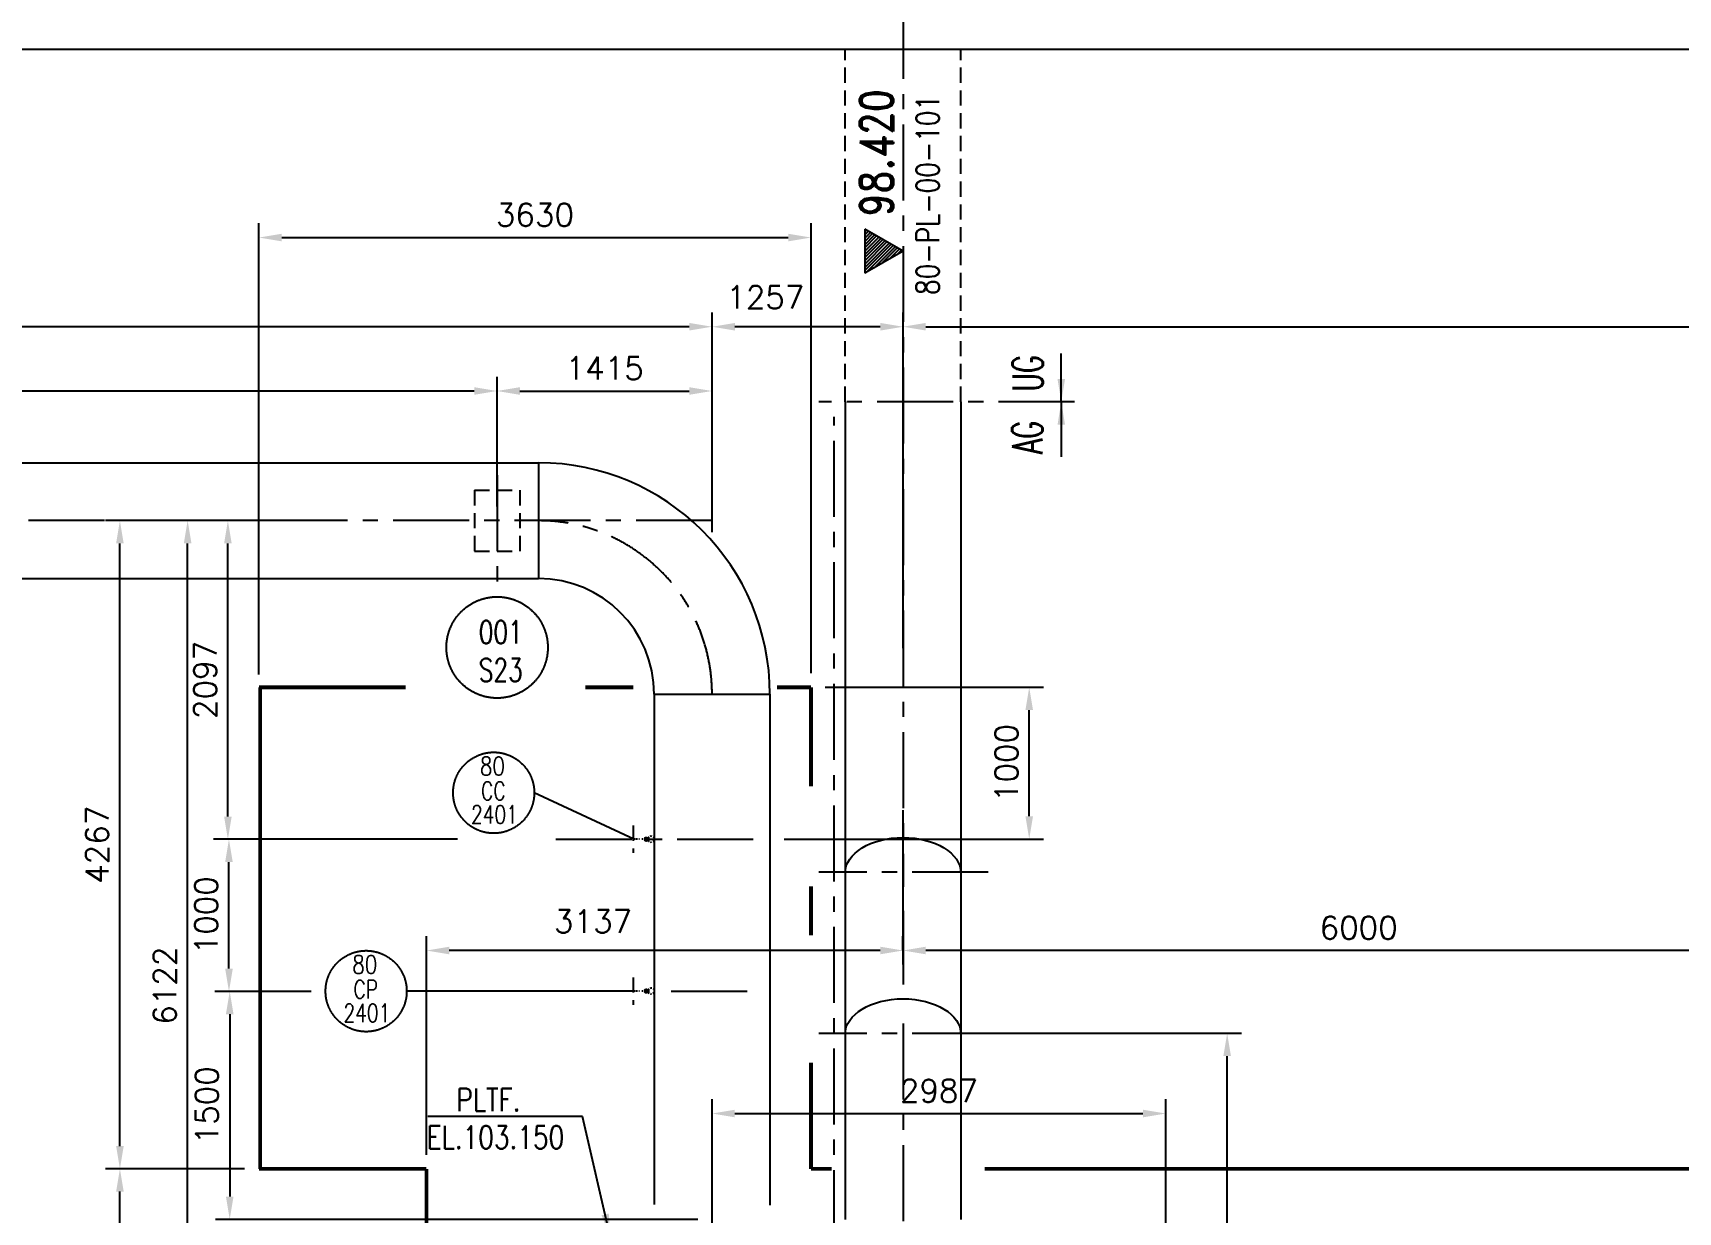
# Model space of a CAD drawing. Extents: x 278807 to 397707, y 326263 to 410363.
# Drawn here: x 334174 to 345005, y 395206 to 402968 of the extents above; entities that cross this region are included whole.
import ezdxf
from ezdxf.enums import TextEntityAlignment as Align

# ---------------------------------------------------------------- set-up
doc = ezdxf.new("R2010")
doc.units = 0
doc.header["$LTSCALE"] = 400
doc.header["$MEASUREMENT"] = 0
doc.linetypes.add('CENTER', pattern=[2, 1.25, -0.25, 0.25, -0.25])
doc.linetypes.add('HIDDEN', pattern=[0.375, 0.25, -0.125])
doc.layers.get('0').update_dxf_attribs({"linetype": 'CONTINUOUS'})
doc.layers.get('DEFPOINTS').update_dxf_attribs({"linetype": 'CONTINUOUS'})
for name, color, linetype in [('CENTRE', 1, 'CENTER'), ('PIPE124', 4, 'CONTINUOUS'), ('SURROPT', 5, 'CONTINUOUS'), ('TEXT', 3, 'CONTINUOUS'), ('WORK', 7, 'CONTINUOUS')]:
    doc.layers.add(name, color=color, linetype=linetype)
doc.styles.add('ROMANC', font='romand.shx', dxfattribs={"height": 3})
doc.styles.add('ROMANS', font='romans.shx', dxfattribs={"width": 0.9})
doc.styles.get("Standard").update_dxf_attribs({"font": 'romans.shx'})
doc.linetypes.add('FENCELINE2', pattern='A,0.25,-0.1,[132,ltypeshp.shx,S=0.1,R=0,X=-0.1,Y=0],-0.1,1', length=1.45)
doc.dimstyles.new('VIPIN', dxfattribs={"dimscale": 75, "dimtxt": 2, "dimasz": 2, "dimexe": 1.25, "dimexo": 1.25, "dimgap": 1, "dimtad": 1, "dimdec": 0, "dimtxsty": 'Standard', "dimcen": 0, "dimclrd": 1, "dimclre": 1, "dimclrt": 3, "dimadec": 0, "dimazin": 0, "dimtfac": 1, "dimtdec": 0, "dimtmove": 0, "dimatfit": 3, "dimfxl": 0, "dimtolj": 1, "dimarcsym": 0})

# ---------------------------------------------------------------- blocks, each defined once
blk = doc.blocks.new('*D84')
at = {"layer": 'DEFPOINTS', "color": 0}
for p in [(325401, 401034), (338645, 399898), (325401, 397911)]:
    blk.add_point(p, dxfattribs=at)
at = {"layer": 'WORK', "color": 1, "lineweight": -2}
for p, q in [((325401, 398004), (325401, 401128)), ((338645, 399992), (338645, 401128)), ((338495, 401034), (325551, 401034))]:
    blk.add_line(p, q, dxfattribs=at)
at = {"layer": 'WORK', "color": 1}
for points in [[(325551, 401059), (325551, 401009), (325401, 401034)], [(338495, 401059), (338495, 401009), (338645, 401034)]]:
    blk.add_solid(points, dxfattribs=at)
at = {"layer": 'WORK', "color": 3, "insert": (332842, 401184), "char_height": 150, "attachment_point": 5}
blk.add_mtext('\\A1;13244', dxfattribs=at)
blk = doc.blocks.new('*D107')
at = {"layer": 'DEFPOINTS', "color": 0}
for p in [(338645, 400611), (337230, 400063), (338645, 399587)]:
    blk.add_point(p, dxfattribs=at)
at = {"layer": 'WORK', "color": 1, "lineweight": -2}
for p, q in [((337230, 400157), (337230, 400704)), ((338645, 399681), (338645, 400704)), ((337380, 400611), (338495, 400611))]:
    blk.add_line(p, q, dxfattribs=at)
at = {"layer": 'WORK', "color": 1}
for points in [[(337380, 400636), (337380, 400586), (337230, 400611)], [(338495, 400636), (338495, 400586), (338645, 400611)]]:
    blk.add_solid(points, dxfattribs=at)
at = {"layer": 'WORK', "color": 3, "insert": (337938, 400761), "char_height": 150, "attachment_point": 5}
blk.add_mtext('\\A1;1415', dxfattribs=at)
blk = doc.blocks.new('*D117')
at = {"layer": 'DEFPOINTS', "color": 0}
for p in [(339902, 401034), (371152, 401034), (371152, 399866)]:
    blk.add_point(p, dxfattribs=at)
at = {"layer": 'WORK', "color": 1, "lineweight": -2}
for p, q in [((371152, 399960), (371152, 401128)), ((340052, 401034), (371002, 401034))]:
    blk.add_line(p, q, dxfattribs=at)
at = {"layer": 'WORK', "color": 1}
for points in [[(340052, 401059), (340052, 401009), (339902, 401034)], [(371002, 401059), (371002, 401009), (371152, 401034)]]:
    blk.add_solid(points, dxfattribs=at)
at = {"layer": 'WORK', "color": 3, "insert": (355527, 401184), "char_height": 150, "attachment_point": 5}
blk.add_mtext('\\A1;31250', dxfattribs=at)
blk = doc.blocks.new('*D118')
at = {"layer": 'DEFPOINTS', "color": 0}
for p in [(373176, 398361), (340088, 372191), (374596, 372191)]:
    blk.add_point(p, dxfattribs=at)
at = {"layer": 'WORK', "color": 1, "lineweight": -2}
for p, q in [((373270, 398361), (374689, 398361)), ((374596, 398211), (374596, 372341)), ((340181, 372191), (374689, 372191))]:
    blk.add_line(p, q, dxfattribs=at)
at = {"layer": 'WORK', "color": 1}
for points in [[(374571, 398211), (374621, 398211), (374596, 398361)], [(374571, 372341), (374621, 372341), (374596, 372191)]]:
    blk.add_solid(points, dxfattribs=at)
at = {"layer": 'WORK', "color": 3, "insert": (374446, 385276), "char_height": 150, "attachment_point": 5, "rotation": 90}
blk.add_mtext('\\A1;26170', dxfattribs=at)
blk = doc.blocks.new('*D183')
at = {"layer": 'DEFPOINTS', "color": 0}
for p in [(334747, 399758), (336157, 399758), (334747, 395491)]:
    blk.add_point(p, dxfattribs=at)
at = {"layer": 'WORK', "color": 1, "lineweight": -2}
for p, q in [((336063, 399758), (334653, 399758)), ((334747, 395641), (334747, 399608))]:
    blk.add_line(p, q, dxfattribs=at)
at = {"layer": 'WORK', "color": 1}
for points in [[(334722, 399608), (334772, 399608), (334747, 399758)], [(334722, 395641), (334772, 395641), (334747, 395491)]]:
    blk.add_solid(points, dxfattribs=at)
at = {"layer": 'WORK', "color": 3, "insert": (334597, 397624), "char_height": 150, "attachment_point": 5, "rotation": 90}
blk.add_mtext('\\A1;4267', dxfattribs=at)
blk = doc.blocks.new('*D184')
at = {"layer": 'DEFPOINTS', "color": 0}
for p in [(339906, 396383), (342036, 396383), (340154, 392408)]:
    blk.add_point(p, dxfattribs=at)
at = {"layer": 'WORK', "color": 1, "lineweight": -2}
for p, q in [((340000, 396383), (342130, 396383)), ((342036, 392558), (342036, 396233)), ((340248, 392408), (342130, 392408))]:
    blk.add_line(p, q, dxfattribs=at)
at = {"layer": 'WORK', "color": 1}
for points in [[(342011, 396233), (342061, 396233), (342036, 396383)], [(342011, 392558), (342061, 392558), (342036, 392408)]]:
    blk.add_solid(points, dxfattribs=at)
at = {"layer": 'WORK', "color": 3, "insert": (341886, 394395), "char_height": 150, "attachment_point": 5, "rotation": 90}
blk.add_mtext('\\A1;3975', dxfattribs=at)
blk = doc.blocks.new('*D185')
at = {"layer": 'DEFPOINTS', "color": 0}
for p in [(334747, 395491), (335662, 395491), (336200, 358191, -78114)]:
    blk.add_point(p, dxfattribs=at)
at = {"layer": 'WORK', "color": 1, "lineweight": -2}
for p, q in [((335568, 395491), (334653, 395491)), ((334747, 358341), (334747, 395341)), ((336106, 358191), (334653, 358191))]:
    blk.add_line(p, q, dxfattribs=at)
at = {"layer": 'WORK', "color": 1}
for points in [[(334722, 395341), (334772, 395341), (334747, 395491)], [(334722, 358341), (334772, 358341), (334747, 358191)]]:
    blk.add_solid(points, dxfattribs=at)
at = {"layer": 'WORK', "color": 3, "insert": (334597, 376841), "char_height": 150, "attachment_point": 5, "rotation": 90}
blk.add_mtext('\\A1;37300', dxfattribs=at)
blk = doc.blocks.new('*D189')
at = {"layer": 'DEFPOINTS', "color": 0}
for p in [(339902, 397945), (339902, 396928), (345902, 395491)]:
    blk.add_point(p, dxfattribs=at)
at = {"layer": 'WORK', "color": 1, "lineweight": -2}
for p, q in [((339902, 397851), (339902, 396835)), ((345752, 396928), (340052, 396928)), ((345902, 395584), (345902, 397022))]:
    blk.add_line(p, q, dxfattribs=at)
at = {"layer": 'WORK', "color": 1}
for points in [[(340052, 396953), (340052, 396903), (339902, 396928)], [(345752, 396953), (345752, 396903), (345902, 396928)]]:
    blk.add_solid(points, dxfattribs=at)
at = {"layer": 'WORK', "color": 3, "insert": (342902, 397078), "char_height": 150, "attachment_point": 5}
blk.add_mtext('\\A1;6000', dxfattribs=at)
blk = doc.blocks.new('*D190')
at = {"layer": 'DEFPOINTS', "color": 0}
for p in [(336765, 396928), (339902, 396835), (336765, 395491)]:
    blk.add_point(p, dxfattribs=at)
at = {"layer": 'WORK', "color": 1, "lineweight": -2}
for p, q in [((336765, 395584), (336765, 397022)), ((339752, 396928), (336915, 396928)), ((339902, 396928), (339902, 397022))]:
    blk.add_line(p, q, dxfattribs=at)
at = {"layer": 'WORK', "color": 1}
for points in [[(336915, 396953), (336915, 396903), (336765, 396928)], [(339752, 396953), (339752, 396903), (339902, 396928)]]:
    blk.add_solid(points, dxfattribs=at)
at = {"layer": 'WORK', "color": 3, "insert": (337862, 397120), "char_height": 150, "attachment_point": 5}
blk.add_mtext('\\A1;3137', dxfattribs=at)
blk = doc.blocks.new('*D201')
at = {"layer": 'DEFPOINTS', "color": 0}
for p in [(335193, 399758), (335358, 399758), (335561, 393635)]:
    blk.add_point(p, dxfattribs=at)
at = {"layer": 'WORK', "color": 1, "lineweight": -2}
for p, q in [((335264, 399758), (335099, 399758)), ((335193, 393785), (335193, 399608)), ((335467, 393635), (335099, 393635))]:
    blk.add_line(p, q, dxfattribs=at)
at = {"layer": 'WORK', "color": 1}
for points in [[(335168, 399608), (335218, 399608), (335193, 399758)], [(335168, 393785), (335218, 393785), (335193, 393635)]]:
    blk.add_solid(points, dxfattribs=at)
at = {"layer": 'WORK', "color": 3, "insert": (335043, 396696), "char_height": 150, "attachment_point": 5, "rotation": 90}
blk.add_mtext('\\A1;6122', dxfattribs=at)
blk = doc.blocks.new('*D207')
at = {"color": 1, "lineweight": -2}
for p, q in [((338645, 392886), (338645, 395949)), ((338795, 395855), (341482, 395855)), ((341632, 393044), (341632, 395949))]:
    blk.add_line(p, q, dxfattribs=at)
at = {"color": 1}
for points in [[(338795, 395880), (338795, 395830), (338645, 395855)], [(341482, 395880), (341482, 395830), (341632, 395855)]]:
    blk.add_solid(points, dxfattribs=at)
at = {"layer": 'DEFPOINTS', "color": 0}
for p in [(341632, 395855), (341632, 392950), (338645, 392792)]:
    blk.add_point(p, dxfattribs=at)
at = {"color": 3, "insert": (340139, 396005), "char_height": 150, "attachment_point": 5}
blk.add_mtext('\\A1;2987', dxfattribs=at)
blk = doc.blocks.new('*D217')
at = {"layer": 'DEFPOINTS', "color": 0}
for p in [(335458, 399758), (335659, 399758), (335659, 397660)]:
    blk.add_point(p, dxfattribs=at)
at = {"layer": 'WORK', "color": 1, "lineweight": -2}
for p, q in [((335565, 399758), (335364, 399758)), ((335458, 397810), (335458, 399608)), ((335565, 397660), (335364, 397660))]:
    blk.add_line(p, q, dxfattribs=at)
at = {"layer": 'WORK', "color": 1}
for points in [[(335433, 399608), (335483, 399608), (335458, 399758)], [(335433, 397810), (335483, 397810), (335458, 397660)]]:
    blk.add_solid(points, dxfattribs=at)
at = {"layer": 'WORK', "color": 3, "insert": (335308, 398709), "char_height": 150, "attachment_point": 5, "rotation": 90}
blk.add_mtext('\\A1;2097', dxfattribs=at)
blk = doc.blocks.new('*D218')
at = {"layer": 'DEFPOINTS', "color": 0}
for p in [(336101, 396659), (335470, 395158), (338645, 395158)]:
    blk.add_point(p, dxfattribs=at)
at = {"layer": 'WORK', "color": 1, "lineweight": -2}
for p, q in [((336007, 396659), (335376, 396659)), ((335470, 396509), (335470, 395308)), ((338552, 395158), (335376, 395158))]:
    blk.add_line(p, q, dxfattribs=at)
at = {"layer": 'WORK', "color": 1}
for points in [[(335445, 396509), (335495, 396509), (335470, 396659)], [(335445, 395308), (335495, 395308), (335470, 395158)]]:
    blk.add_solid(points, dxfattribs=at)
at = {"layer": 'WORK', "color": 3, "insert": (335320, 395909), "char_height": 150, "attachment_point": 5, "rotation": 90}
blk.add_mtext('\\A1;1500', dxfattribs=at)
blk = doc.blocks.new('*D219')
at = {"layer": 'DEFPOINTS', "color": 0}
for p in [(335465, 397660), (337063, 397660), (335655, 396659)]:
    blk.add_point(p, dxfattribs=at)
at = {"layer": 'WORK', "color": 1, "lineweight": -2}
for p, q in [((336969, 397660), (335371, 397660)), ((335465, 396809), (335465, 397510)), ((335561, 396659), (335371, 396659))]:
    blk.add_line(p, q, dxfattribs=at)
at = {"layer": 'WORK', "color": 1}
for points in [[(335440, 397510), (335490, 397510), (335465, 397660)], [(335440, 396809), (335490, 396809), (335465, 396659)]]:
    blk.add_solid(points, dxfattribs=at)
at = {"layer": 'WORK', "color": 3, "insert": (335315, 397160), "char_height": 150, "attachment_point": 5, "rotation": 90}
blk.add_mtext('\\A1;1000', dxfattribs=at)
blk = doc.blocks.new('*D222')
at = {"layer": 'DEFPOINTS', "color": 0}
for p in [(339297, 401621), (335662, 398650), (339297, 398661)]:
    blk.add_point(p, dxfattribs=at)
at = {"layer": 'WORK', "color": 1, "lineweight": -2}
for p, q in [((335662, 398744), (335662, 401715)), ((339297, 398754), (339297, 401715)), ((335812, 401621), (339147, 401621))]:
    blk.add_line(p, q, dxfattribs=at)
at = {"layer": 'WORK', "color": 1}
for points in [[(335812, 401646), (335812, 401596), (335662, 401621)], [(339147, 401646), (339147, 401596), (339297, 401621)]]:
    blk.add_solid(points, dxfattribs=at)
at = {"layer": 'WORK', "color": 3, "insert": (337479, 401771), "char_height": 150, "attachment_point": 5}
blk.add_mtext('\\A1;3630', dxfattribs=at)
blk = doc.blocks.new('*D223')
at = {"layer": 'DEFPOINTS', "color": 0}
for p in [(339297, 398661), (340733, 398661), (339026, 397662)]:
    blk.add_point(p, dxfattribs=at)
at = {"layer": 'WORK', "color": 1, "lineweight": -2}
for p, q in [((339390, 398661), (340827, 398661)), ((340733, 397812), (340733, 398511)), ((339120, 397662), (340827, 397662))]:
    blk.add_line(p, q, dxfattribs=at)
at = {"layer": 'WORK', "color": 1}
for points in [[(340708, 398511), (340758, 398511), (340733, 398661)], [(340708, 397812), (340758, 397812), (340733, 397662)]]:
    blk.add_solid(points, dxfattribs=at)
at = {"layer": 'WORK', "color": 3, "insert": (340583, 398162), "char_height": 150, "attachment_point": 5, "rotation": 90}
blk.add_mtext('\\A1;1000', dxfattribs=at)
blk = doc.blocks.new('*D228')
at = {"color": 1, "lineweight": -2}
for p, q in [((328401, 399851), (328401, 400704)), ((337230, 399851), (337230, 400704)), ((337080, 400611), (328551, 400611))]:
    blk.add_line(p, q, dxfattribs=at)
at = {"color": 1}
for points in [[(328551, 400636), (328551, 400586), (328401, 400611)], [(337080, 400636), (337080, 400586), (337230, 400611)]]:
    blk.add_solid(points, dxfattribs=at)
at = {"layer": 'DEFPOINTS', "color": 0}
for p in [(328401, 400611), (328401, 399758), (337230, 399758)]:
    blk.add_point(p, dxfattribs=at)
at = {"color": 3, "insert": (332816, 400761), "char_height": 150, "attachment_point": 5}
blk.add_mtext('\\A1;8830', dxfattribs=at)

msp = doc.modelspace()

# ---------------------------------------------------------------- hatches: boundary and pattern name
h = msp.add_hatch()
h.set_pattern_fill('ANSI31', color=256, scale=120.96, angle=450, style=0)
h.set_pattern_definition([(225, (365050.063, 460694.84), (-10.6914545, 10.6914545), [])])
h.paths.add_polyline_path([(339650.301, 401385.596), (339650.301, 401676.58), (339902.301, 401531.088)])

# ---------------------------------------------------------------- linework, layer by layer
at = {"linetype": 'FENCELINE2', "ltscale": 2}
msp.add_line((296275.286, 402860.694), (378386.696, 402860.694), dxfattribs=at)
for p, q in [((339650.301, 401676.58), (339650.301, 401385.596)), ((339902.301, 401531.088), (339650.301, 401676.58)), ((339902.301, 401531.088), (339650.301, 401385.596))]:
    msp.add_line(p, q)
at = {"linetype": 'HIDDEN'}
for p, q in [((338226.316, 397674.096), (338226.316, 397646.358)), ((338229.207, 397675.249), (338226.324, 397674.258)), ((338226.324, 397674.258), (338226.324, 397646.52)), ((338244.903, 397680.647), (338238.421, 397678.418)), ((338248.957, 397678.974), (338244.903, 397680.647)), ((338264.324, 397672.631), (338258, 397675.242)), ((338226.316, 396674.462), (338226.316, 396646.725)), ((338229.207, 396675.615), (338226.324, 396674.624)), ((338226.324, 396674.624), (338226.324, 396646.886)), ((338244.903, 396681.014), (338238.421, 396678.784)), ((338248.957, 396679.34), (338244.903, 396681.014)), ((338264.324, 396672.998), (338258, 396675.608))]:
    msp.add_line(p, q, dxfattribs=at)
at = {"linetype": 'HIDDEN', "ltscale": 25}
for p, q in [((338230.528, 397644.947), (338226.316, 397646.358)), ((338244.903, 397640.13), (338239.056, 397642.09)), ((338247.353, 397641.141), (338244.903, 397640.13)), ((338264.324, 397648.146), (338255.939, 397644.686)), ((338230.528, 396645.314), (338226.316, 396646.725)), ((338244.903, 396640.497), (338239.056, 396642.456)), ((338247.353, 396641.507), (338244.903, 396640.497)), ((338264.324, 396648.512), (338255.939, 396645.052))]:
    msp.add_line(p, q, dxfattribs=at)
at = {"const_width": 25}
for points in [[(335662.189, 398660.694), (336627.625, 398660.694)], [(335670.189, 395490.694), (335670.189, 398660.694)], [(337811.853, 398660.694), (338126.784, 398660.694)], [(339071.761, 398660.694), (339296.682, 398660.694)], [(339296.682, 398009.616), (339296.682, 398660.694)], [(339296.682, 397028.577), (339296.682, 397351.455)], [(339296.682, 395490.656), (339296.682, 396189.093)], [(335662.189, 395490.694), (336765.316, 395490.694)], [(336765.316, 394875.332), (336765.316, 395490.694)], [(339296.072, 395490.694), (339432.058, 395490.694)], [(340438.983, 395490.694), (345902.309, 395490.694)]]:
    msp.add_lwpolyline(points, dxfattribs=at)
at = {"linetype": 'HIDDEN', "const_width": 17.5}
for points in [[(338220.274, 397660.728, -1), (338202.774, 397660.728, -1)], [(338220.274, 396661.094, -1), (338202.774, 396661.094, -1)]]:
    msp.add_lwpolyline(points, format="xyb", close=True, dxfattribs=at)
at = {"layer": 'CENTRE'}
for p, q in [((339902.309, 407965.331), (339902.309, 397347.076)), ((341031.531, 400539.694), (339347.322, 400539.694)), ((339449.582, 390983.291), (339449.587, 400440.985)), ((337230.316, 400057.515), (337230.316, 399256.54)), ((338645.32, 399757.694), (325400.816, 399757.694)), ((337616.588, 397660.389), (338920.536, 397660.389)), ((340463.174, 397443.694), (339349.091, 397443.694)), ((339902.309, 397189.047), (339902.309, 396703.561)), ((338376.688, 396660.389), (338907.657, 396660.389)), ((339902.309, 396446.837), (339902.309, 390250.124)), ((340463.174, 396382.694), (339349.091, 396382.694))]:
    msp.add_line(p, q, dxfattribs=at)
msp.add_arc((337502.316, 398614.694), 1143, 0, 90, dxfattribs=at)
at = {"layer": 'PIPE124', "color": 4, "linetype": 'HIDDEN'}
for p, q in [((339521.301, 400539.694), (339521.301, 402860.694)), ((340283.316, 400539.694), (340283.316, 402860.694))]:
    msp.add_line(p, q, dxfattribs=at)
at = {"layer": 'PIPE124', "color": 4}
for p, q in [((339521.316, 400539.694), (339521.316, 396382.694)), ((340283.316, 400539.694), (340283.316, 396382.694)), ((339521.316, 396382.694), (339521.316, 395157.694)), ((340283.316, 396382.694), (340283.316, 395157.694))]:
    msp.add_line(p, q, dxfattribs=at)
at = {"layer": 'PIPE124'}
for p, q in [((326544.816, 400138.694), (337502.316, 400138.694)), ((337502.316, 400138.694), (337502.316, 399376.694)), ((326544.816, 399376.694), (337502.316, 399376.694)), ((338264.316, 398614.694), (339026.324, 398614.694)), ((338264.324, 398614.694), (338264.324, 395256.856)), ((339026.324, 398614.694), (339026.317, 395251.737))]:
    msp.add_line(p, q, dxfattribs=at)
at = {"layer": 'PIPE124', "linetype": 'HIDDEN'}
for p, q in [((338136.328, 397660.227), (338126.324, 397660.227)), ((338154.547, 397660.227), (338141.534, 397660.227)), ((338167.561, 397660.227), (338162.355, 397660.227)), ((338188.736, 397660.228), (338182.13, 397660.228)), ((338136.328, 396660.594), (338126.324, 396660.593)), ((338154.547, 396660.594), (338141.534, 396660.594)), ((338167.561, 396660.594), (338162.355, 396660.594)), ((338188.736, 396660.594), (338182.13, 396660.594))]:
    msp.add_line(p, q, dxfattribs=at)
at = {"layer": 'PIPE124'}
for radius in [1524, 762]:
    msp.add_arc((337502.316, 398614.694), radius, 0, 90, dxfattribs=at)
at = {"layer": 'PIPE124', "color": 4, "extrusion": (0, 0, -1)}
for centre in [(339902.316, 397438.694), (339902.316, 396377.694)]:
    msp.add_ellipse(centre, major_axis=(381, 0), ratio=0.611169836, start_param=3.141592654, end_param=6.283185307, dxfattribs=at)
at = {"layer": 'SURROPT', "linetype": 'HIDDEN'}
for p, q in [((337080.316, 399957.694), (337080.316, 399557.694)), ((337080.316, 399957.694), (337380.316, 399957.694)), ((337380.316, 399957.694), (337380.316, 399557.694)), ((337080.316, 399557.694), (337380.316, 399557.694))]:
    msp.add_line(p, q, dxfattribs=at)
at = {"layer": 'SURROPT', "linetype": 'HIDDEN', "ltscale": 700}
for p, q in [((338130.562, 397660.227), (337474.568, 397966.31)), ((338126.324, 396660.389), (336634.752, 396660.389)), ((338126.324, 396660.389), (337504.734, 396660.391))]:
    msp.add_line(p, q, dxfattribs=at)
for centre, radius in [((337230.316, 398923.005), 333.535), ((337207.741, 397966.31), 266.828), ((336367.924, 396660.391), 266.828)]:
    msp.add_circle(centre, radius, dxfattribs=at)
at = {"layer": 'WORK', "color": 1}
for p, q in [((338645.316, 400099.814), (338645.316, 401127.686)), ((339902.309, 398918.671), (339902.309, 401127.686)), ((339752.309, 401033.936), (338795.316, 401033.936))]:
    msp.add_line(p, q, dxfattribs=at)
at = {"layer": 'WORK', "linetype": 'HIDDEN'}
for p, q in [((338126.319, 397750.432), (338126.319, 397570.432)), ((338264.324, 397672.631), (338264.324, 397648.146)), ((338126.324, 396750.593), (338126.324, 396570.593)), ((338264.324, 396672.998), (338264.324, 396648.512))]:
    msp.add_line(p, q, dxfattribs=at)
at = {"layer": 'WORK', "color": 1}
for points in [[(338795.316, 401058.936), (338795.316, 401008.936), (338645.316, 401033.936)], [(339752.309, 401058.936), (339752.309, 401008.936), (339902.309, 401033.936)]]:
    msp.add_solid(points, dxfattribs=at)

# ---------------------------------------------------------------- texts
at = {"layer": 'SURROPT', "color": 3, "style": 'ROMANS', "width": 0.75}
for s, height, p in [('001', 150, (337254.312, 398949.246)), ('S23', 150, (337254.312, 398699.32)), ('CC', 120, (337205.392, 397918.759)), ('2401', 120, (337212.706, 397763.119)), ('CP', 120, (336365.576, 396612.84)), ('2401', 120, (336372.89, 396457.2))]:
    msp.add_text(s, height=height, dxfattribs=at).set_placement(p, align=Align.CENTER)
at = {"layer": 'TEXT', "color": 3}
for s, height, style, width, p in [('98.420', 220, 'ROMANC', 0.8, (339837.48, 401760.25)), ('80-PL-00-101', 150, 'ROMANS', 0.8, (340139.494, 401243.228)), ('UG', 200, 'ROMANS', 0.65, (340823.327, 400606.653)), ('AG', 200, 'ROMANS', 0.65, (340820.408, 400196.152))]:
    msp.add_text(s, height=height, rotation=90, dxfattribs=dict(at, style=style, width=width)).set_placement(p)
at = {"layer": 'TEXT', "color": 3, "style": 'ROMANS', "width": 0.8}
for s, height, p in [('80', 120, (337116.752, 398081.871)), ('80', 120, (336276.936, 396775.951)), ('PLTF.', 150, (336962.66, 395870.711)), (' EL.103.150', 150, (336684.589, 395623.531))]:
    msp.add_text(s, height=height, dxfattribs=at).set_placement(p)
at = {"layer": 'WORK', "color": 3, "insert": (338995.996, 401228.278), "char_height": 150, "attachment_point": 5}
msp.add_mtext('\\A1;1257', dxfattribs=at)

# ---------------------------------------------------------------- dimensions: what is measured, and where the dimension line sits
at = {"color": 5}
dim = msp.add_linear_dim(base=(328400.816, 400610.724), p1=(337230.316, 399757.694), p2=(328400.816, 399757.694), text='8830', dimstyle='VIPIN', dxfattribs=at)
dim.commit()
dim.dimension.update_dxf_attribs({"geometry": '*D228', "text_midpoint": (332815.566, 400760.724)})
dim = msp.add_linear_dim(base=(341632.316, 395855.178), p1=(338645.316, 392792.021), p2=(341632.316, 392950.294), dimstyle='VIPIN')
dim.commit()
dim.dimension.update_dxf_attribs({"geometry": '*D207', "text_midpoint": (340138.816, 396005.178)})
at = {"layer": 'WORK'}
dim = msp.add_linear_dim(base=(339296.682, 401621.416), p1=(335662.189, 398649.805), p2=(339296.682, 398660.694), text='3630', dimstyle='VIPIN', dxfattribs=at)
dim.commit()
dim.dimension.update_dxf_attribs({"geometry": '*D222', "text_midpoint": (337479.436, 401771.416)})
for base, p1, p2, picture, middle in [((325400.816181573, 401033.936093196), (338645.316181573, 399898.354395595), (325400.816181573, 397910.719969832), '*D84', (332841.668353044, 401033.936093196)), ((339902.309, 396928.498), (345902.309, 395490.694), (339902.309, 397944.624), '*D189', (342902.309, 396928.498))]:
    dim = msp.add_linear_dim(base=base, p1=p1, p2=p2, dimstyle='VIPIN', dxfattribs=at)
    dim.commit()
    dim.dimension.update_dxf_attribs({"geometry": picture, "text_midpoint": middle, "dimtype": 160})
for base, p1, p2, picture, middle in [((371152.309, 401033.936), (339902.309, 401033.936), (371152.309, 399866.467), '*D117', (355527.309, 401183.936)), ((338645.316, 400610.724), (337230.316, 400063.439), (338645.316, 399587.401), '*D107', (337937.816, 400760.724))]:
    dim = msp.add_linear_dim(base=base, p1=p1, p2=p2, dimstyle='VIPIN', dxfattribs=at)
    dim.commit()
    dim.dimension.update_dxf_attribs({"geometry": picture, "text_midpoint": middle})
for base, p1, p2, picture, middle in [((334746.563, 399757.694), (334746.563, 395490.694), (336156.687, 399757.694), '*D183', (334596.563, 397624.194)), ((335192.599, 399757.694), (335561.009, 393635.294), (335357.875, 399757.694), '*D201', (335042.599, 396696.494)), ((335458.139, 399757.694), (335658.748, 397660.397), (335658.748, 399757.694), '*D217', (335308.139, 398709.046)), ((374595.684, 372190.694), (373176.063, 398360.694), (340087.702, 372190.694), '*D118', (374445.684, 385275.694)), ((342036.384, 396382.694), (340154.119, 392407.694), (339906.132, 396382.694), '*D184', (341886.384, 394395.194)), ((334746.563, 395490.694), (336199.564, 358190.694, -78113.707), (335662.189, 395490.694), '*D185', (334596.563, 376840.694))]:
    dim = msp.add_linear_dim(base=base, p1=p1, p2=p2, angle=90, dimstyle='VIPIN', dxfattribs=at)
    dim.commit()
    dim.dimension.update_dxf_attribs({"geometry": picture, "text_midpoint": middle})
for base, p1, p2, text, picture, middle in [((340733.446, 398660.694), (339026.322, 397662.433), (339296.682, 398660.694), '1000', '*D223', (340583.446, 398161.563)), ((335464.694, 397660.397), (335654.759, 396659.467), (337063.154, 397660.397), '1000', '*D219', (335314.694, 397159.932)), ((335469.831, 395157.694), (336101.098, 396659.467), (338645.319, 395157.694), '1500', '*D218', (335319.831, 395908.58))]:
    dim = msp.add_linear_dim(base=base, p1=p1, p2=p2, angle=90, text=text, dimstyle='VIPIN', dxfattribs=at)
    dim.commit()
    dim.dimension.update_dxf_attribs({"geometry": picture, "text_midpoint": middle})
dim = msp.add_linear_dim(base=(336765.316, 396928.498), p1=(339902.309, 396834.748), p2=(336765.316, 395490.694), dimstyle='VIPIN', override={"dimtmove": 2}, dxfattribs=at)
dim.commit()
dim.dimension.update_dxf_attribs({"geometry": '*D190', "text_midpoint": (337861.601, 397120.31), "dimtype": 160})

# ---------------------------------------------------------------- leaders
for points in [[(340944.147, 400539.564), (340944.147, 400857.527)], [(340944.147, 400539.564), (340944.147, 400178.167)], [(337975.168, 395045.052), (337791.262, 395834.898), (336773.25, 395834.898)]]:
    msp.add_leader(points, dimstyle='VIPIN', override={"dimgap": 1, "dimtad": 0}, dxfattribs=at)

doc.saveas('drawing.dxf')
